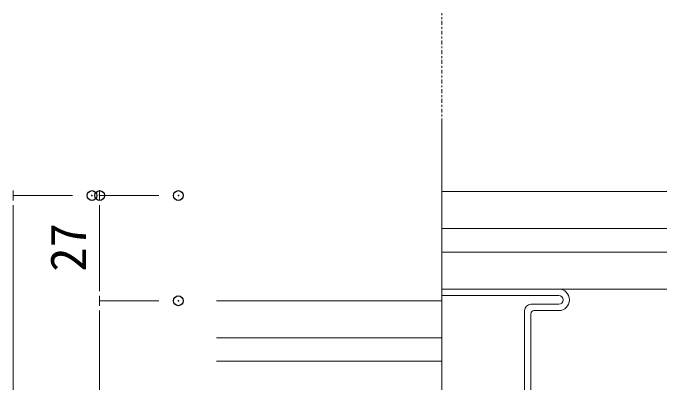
# Model space of a CAD drawing. Units: millimetres, scale not verified. Extents: x -1046 to 854, y -136 to 149.
# Drawn here: x -939.59 to -906.06, y 32.77 to 51.74 of the extents above; entities that cross this region are included whole.
import ezdxf
from ezdxf.enums import TextEntityAlignment as Align

# ---------------------------------------------------------------- set-up
doc = ezdxf.new("R2010")
doc.units = ezdxf.units.MM
doc.header["$PDMODE"] = 32
doc.header["$PDSIZE"] = 0.5
doc.linetypes.add('CHAIN1', pattern=[8, 5, -1, 1, -1])
for name, color, linetype, lineweight in [('0-0_一般', 2, 'Continuous', 9), ('0-1_A10_通り芯寸法', 1, 'Continuous', 9), ('0-2_外形線2', 2, 'Continuous', 9), ('0-4_0', 2, 'Continuous', 9)]:
    doc.layers.add(name, color=color, linetype=linetype, lineweight=lineweight)
doc.layers.add('0-3_作図', color=7, linetype='Continuous')
doc.layers.add('0-5_DEFPOINTS', color=7, linetype='Continuous')
doc.styles.add('ＭＳ ゴシック', font='')
doc.styles.get('ＭＳ ゴシック').set_extended_font_data('MS Gothic')

# ---------------------------------------------------------------- blocks, each defined once
blk = doc.blocks.new('グループ-22-1')
at = {"layer": '0-0_一般'}
for p, q in [((-14782.46, -45582.78), (-15071.21, -45582.78)), ((-14782.46, -45630.28), (-15071.21, -45630.28)), ((-14782.46, -45660.28), (-15071.21, -45660.28)), ((-14782.46, -45707.78), (-15071.21, -45707.78)), ((-14932.46, -45707.78), (-14782.46, -45707.78)), ((-14932.46, -45715.78), (-14782.46, -45715.78)), ((-14932.46, -45727.28), (-14896.71, -45727.28)), ((-14932.46, -45735.28), (-14900.71, -45735.28)), ((-14896.71, -45739.28), (-14896.71, -45870.78)), ((-14888.71, -45735.28), (-14888.71, -45874.78)), ((-15007.46, -45874.78), (-14900.71, -45874.78)), ((-15007.46, -45882.78), (-15007.46, -45874.78)), ((-15007.46, -45882.78), (-14896.71, -45882.78))]:
    blk.add_line(p, q, dxfattribs=at)
for centre, radius, start, end in [((-14932.46, -45721.53), 13.75, 90, 270), ((-14932.46, -45721.53), 5.75, 90, 270), ((-14896.71, -45735.28), 8, 0, 90), ((-14900.71, -45739.28), 4, 0, 90), ((-14900.71, -45870.78), 4, 270, 0), ((-14896.71, -45874.78), 8, 270, 0)]:
    blk.add_arc(centre, radius, start, end, dxfattribs=at)
blk = doc.blocks.new('グループ-23-1')
at = {"layer": '0-0_一般', "linetype": 'CHAIN1'}
blk.add_line((-14782.46, -46131.53), (-14782.46, -45353.87), dxfattribs=at)
at = {"layer": '0-3_作図'}
blk.add_blockref('グループ-22-1', (0, 0), dxfattribs=at)
blk = doc.blocks.new('グループ-24-1')
at = {"layer": '0-0_一般'}
for p, q in [((-14782.46, -45442.78), (-14493.71, -45442.78)), ((-14782.46, -45490.28), (-14493.71, -45490.28)), ((-14782.46, -45520.28), (-14493.71, -45520.28)), ((-14782.46, -45567.78), (-14493.71, -45567.78)), ((-14632.46, -45567.78), (-14782.46, -45567.78)), ((-14632.46, -45575.78), (-14782.46, -45575.78)), ((-14632.46, -45587.28), (-14668.21, -45587.28)), ((-14676.21, -45595.28), (-14676.21, -45734.78)), ((-14632.46, -45595.28), (-14664.21, -45595.28)), ((-14668.21, -45599.28), (-14668.21, -45730.78)), ((-14557.46, -45734.78), (-14664.21, -45734.78)), ((-14557.46, -45742.78), (-14557.46, -45734.78)), ((-14557.46, -45742.78), (-14668.21, -45742.78))]:
    blk.add_line(p, q, dxfattribs=at)
for centre, radius, start, end in [((-14632.46, -45581.53), 13.75, 270, 90), ((-14632.46, -45581.53), 5.75, 270, 90), ((-14668.21, -45595.28), 8, 90, 180), ((-14664.21, -45599.28), 4, 90, 180), ((-14664.21, -45730.78), 4, 180, 270), ((-14668.21, -45734.78), 8, 180, 270)]:
    blk.add_arc(centre, radius, start, end, dxfattribs=at)
blk = doc.blocks.new('グループ-25-1')
at = {"layer": '0-0_一般', "linetype": 'CHAIN1'}
blk.add_line((-14782.46, -45991.53), (-14782.46, -45213.87), dxfattribs=at)
at = {"layer": '0-3_作図'}
blk.add_blockref('グループ-24-1', (0, 0), dxfattribs=at)
blk = doc.blocks.new('グループ-26-1')
at = {"layer": '0-2_外形線2'}
for name in ['グループ-25-1', 'グループ-23-1']:
    blk.add_blockref(name, (0, 0), dxfattribs=at)
blk = doc.blocks.new('_DOT')
at = {"layer": '0-4_0', "color": 7}
for p, q in [((-2.5, 0), (-5, 0)), ((-1.25, 0), (1.25, 0))]:
    blk.add_line(p, q, dxfattribs=at)

msp = doc.modelspace()

# ---------------------------------------------------------------- linework, layer by layer
at = {"layer": '0-1_A10_通り芯寸法'}
for p, q in [((-936.547, 42.382), (-939.59, 42.382)), ((-932.112, 42.382), (-935.154, 42.382)), ((-939.59, 41.382), (-939.59, 12.981)), ((-935.154, 37.981), (-935.154, 41.382)), ((-932.112, 36.982), (-935.154, 36.982)), ((-932.112, 36.982), (-935.154, 36.982)), ((-935.154, 35.982), (-935.154, 12.981))]:
    msp.add_line(p, q, dxfattribs=at)
at = {"layer": '0-5_DEFPOINTS'}
for p in [(-935.547, 42.382), (-935.154, 42.382), (-931.112, 42.382), (-931.112, 36.982)]:
    msp.add_point(p, dxfattribs=at)

# ---------------------------------------------------------------- block references
at = {"layer": '0-1_A10_通り芯寸法', "xscale": 0.1999878, "yscale": 0.1999878}
for p, rotation in [((-939.59, 42.382), 90), ((-935.154, 42.382), 90), ((-935.154, 36.982), 270), ((-935.154, 36.982), 90)]:
    msp.add_blockref('_DOT', p, dxfattribs=dict(at, rotation=rotation))
at = {"layer": '0-2_外形線2', "xscale": 0.04, "yscale": 0.04}
msp.add_blockref('グループ-26-1', (-326.314, 1860.293), dxfattribs=at)

# ---------------------------------------------------------------- texts
at = {"layer": '0-1_A10_通り芯寸法', "style": 'ＭＳ ゴシック'}
msp.add_text('27', height=1.833, rotation=90, dxfattribs=at).set_placement((-935.303, 38.471), align=Align.BOTTOM_LEFT)

doc.saveas('drawing.dxf')
